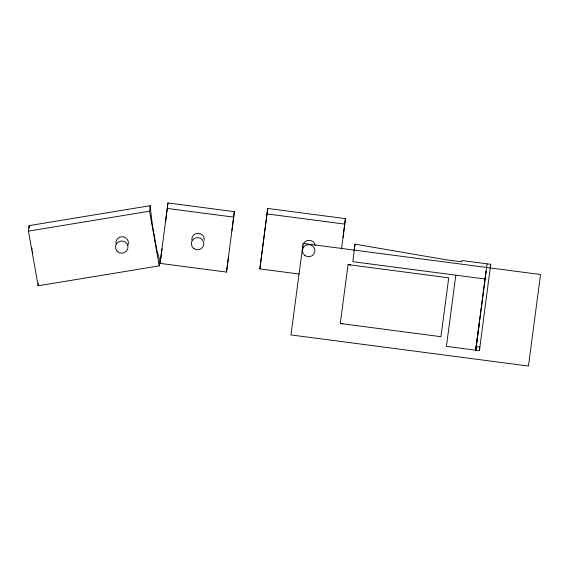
<?xml version="1.0" encoding="UTF-8"?>
<svg xmlns="http://www.w3.org/2000/svg" width="569" height="569" viewBox="0 0 569 569"><rect width="100%" height="100%" fill="white"/><g stroke="black" fill="none" stroke-linecap="round" stroke-linejoin="round"><path stroke-width="0.85" d="M28.45 231.128L29.026 225.637L150.124 205.694L152.336 224.599L157.087 251.384L159.804 260.488L159.242 265.858L38.144 285.794L28.45 231.128L149.547 211.184L150.124 205.694M38.144 285.794L38.386 283.497M165.551 221.924L167.955 202.948L234.364 211.654L226.512 272.089L160.102 263.383L161.987 248.845M160.102 263.383L167.955 202.948M226.512 272.089L228.397 257.551M299.159 274.038L259.862 268.888L267.707 208.453L345.433 218.631L341.542 248.902M259.862 268.888L267.707 208.453M490.35 267.942L490.727 264.315L461.879 260.538L461.744 261.832L446.139 259.784L354.992 244.158L352.83 261.683L485.151 279.016L485.535 275.396L475.734 350.212L487.064 263.838M485.933 272.622L486.068 271.335L485.642 274.578M455.833 275.176L446.416 346.372L479.404 350.689L479.781 347.069L476.118 346.585M231.96 230.63L234.364 211.654M343.029 237.607L345.433 218.631M475.734 350.212L479.226 323.327M348.057 264.628L448.735 277.814L440.947 336.692L340.269 323.505L348.057 264.628L350.689 264.898M354.117 250.758L354.992 244.158M479.404 350.689L490.727 264.315M340.269 323.505L342.901 323.775M267.131 213.937L344.857 224.122M167.371 208.439L233.781 217.145M149.547 211.184L159.242 265.858M31.857 247.992L32.163 249.72M32.469 251.448L32.774 253.177M29.026 225.637L29.332 228.212M302.936 247.166A6.245 6.095 6 0 1 302.928 245.573M303.348 244.037A6.245 6.095 6 0 1 315.304 245.602M191.86 240.182A6.245 6.095 6 0 1 198.033 233.297A6.245 6.095 6 0 1 204.235 240.21M116.048 243.824A6.245 6.095 6 0 1 122.755 236.74A6.245 6.095 6 0 1 128.053 244.94M303.092 243.404L290.979 334.935L528.445 366.052L540.55 274.521L303.092 243.404M304.884 255.502A6.245 6.095 6 0 0 314.863 251.484A6.245 6.095 6 0 0 306.264 245.033A6.245 6.095 6 0 0 304.884 255.502M193.809 248.518A6.245 6.095 6 0 0 203.787 244.499A6.245 6.095 6 0 0 195.195 238.048A6.245 6.095 6 0 0 193.809 248.518M116.951 250.979A6.245 6.095 6 0 0 127.605 249.229A6.245 6.095 6 0 0 120.678 241.078A6.245 6.095 6 0 0 116.951 250.979"/></g></svg>
